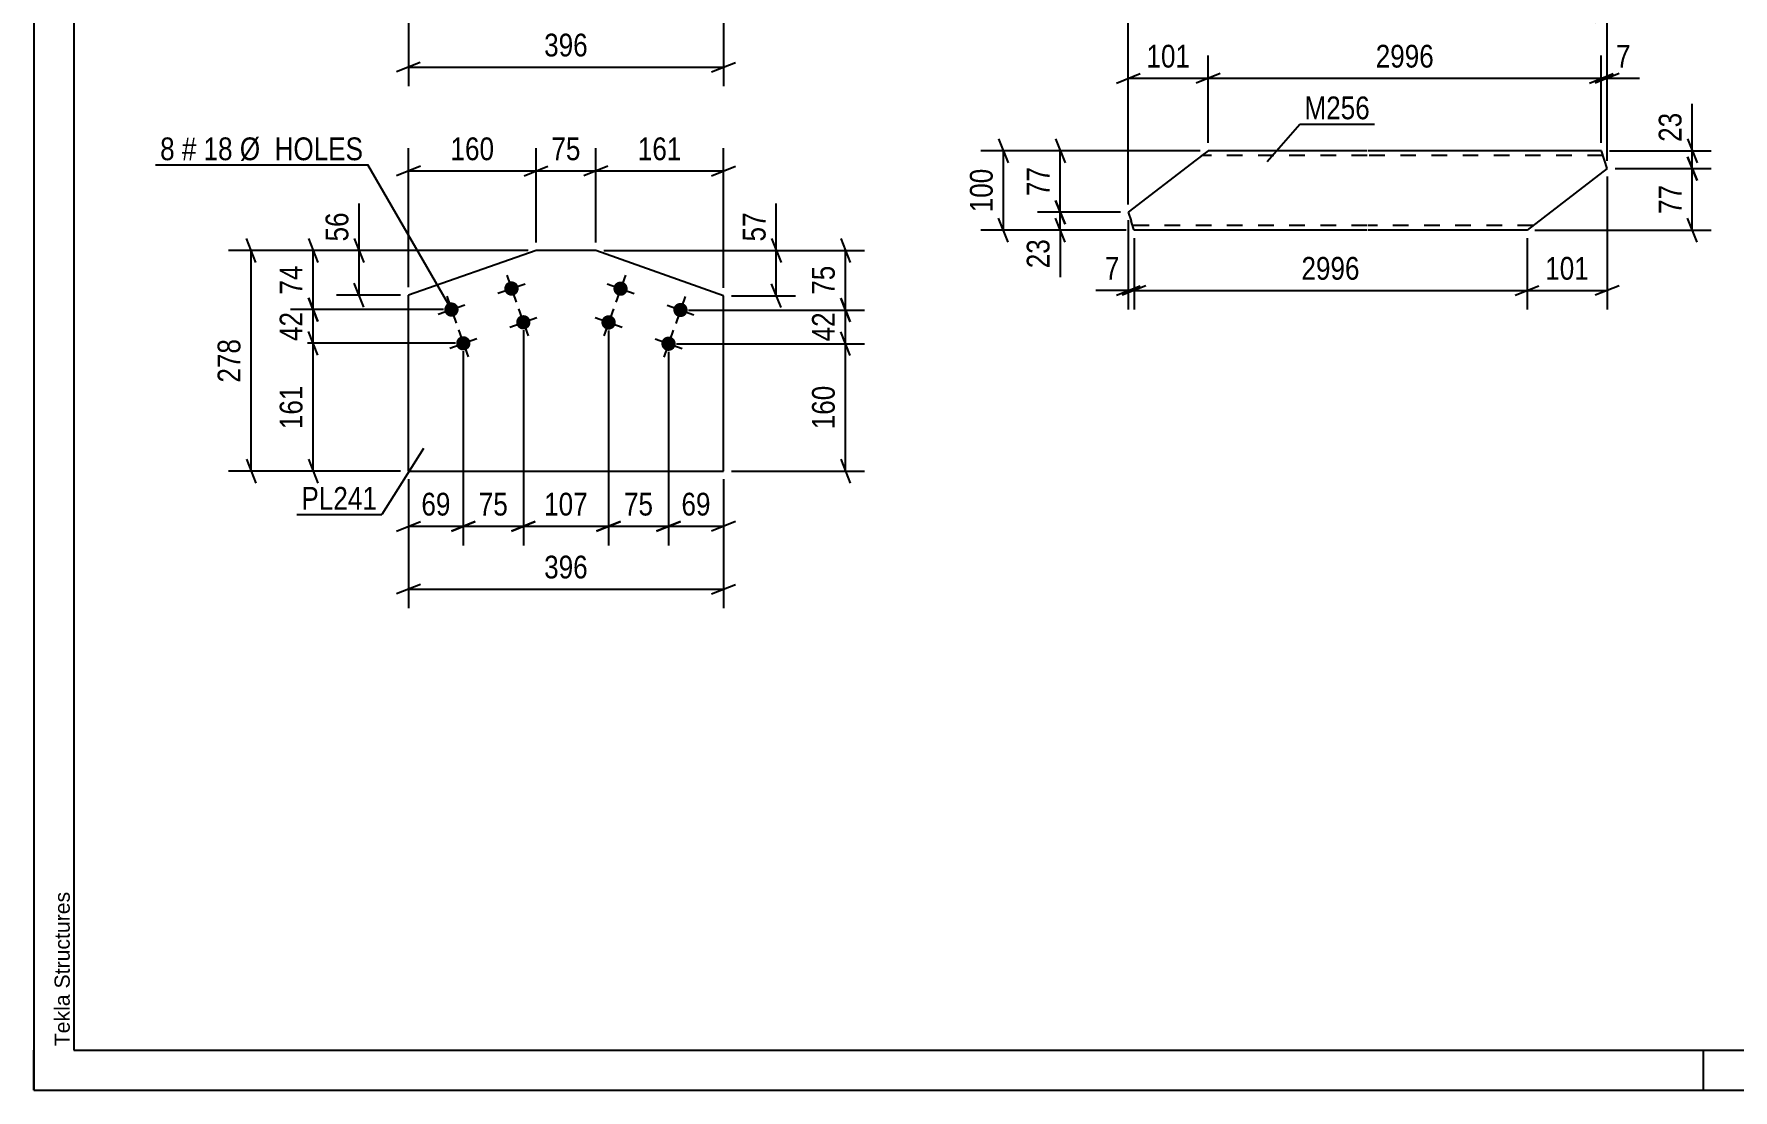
# Model space of a CAD drawing. Header units: millimetres. Extents: x 0 to 420, y 0 to 297.
# Drawn here: x 0 to 213.7, y 0 to 132.8 of the extents above; entities that cross this region are included whole.
import ezdxf

# ---------------------------------------------------------------- set-up
doc = ezdxf.new("R2010")
doc.units = ezdxf.units.MM
doc.linetypes.add('DXK_LINE_DOT2', pattern=[3.9198, 1.9599, -1.9599])
doc.styles.add('Arial', font='ARIAL.TTF', dxfattribs={"height": 0.2})
doc.styles.add('Arial Narrow', font='ARIALN.TTF', dxfattribs={"height": 0.2})

# ---------------------------------------------------------------- blocks, each defined once
blk = doc.blocks.new('Unknown-317913767-1115')
at = {"color": 5, "linetype": 'Continuous'}
for p, q in [((0, 297), (0, 0)), ((5, 292), (5, 5)), ((0, 0), (0, 5)), ((5, 5), (415, 5)), ((210, 0), (210, 5)), ((0, 0), (420, 0))]:
    blk.add_line(p, q, dxfattribs=at)
at = {"color": 174, "linetype": 'Continuous', "style": 'Arial'}
blk.add_text('Tekla Structures', height=1.9102, rotation=90, dxfattribs=at).set_placement((4.5, 5.5))
blk = doc.blocks.new('Part-317913767-1334 - 1318')
at = {"color": 2, "linetype": 'Continuous'}
for p, q in [((147.69, 118.13), (146.14, 116.93)), ((167.69, 118.13), (147.69, 118.13)), ((197.15, 118.13), (167.79, 118.13)), ((197.86, 115.88), (197.15, 118.13)), ((146.14, 116.93), (137.64, 110.39)), ((197.86, 115.88), (187.79, 108.13)), ((137.64, 110.39), (137.98, 109.33)), ((138.25, 108.48), (137.98, 109.33)), ((138.33, 108.22), (138.25, 108.48)), ((138.36, 108.13), (138.33, 108.22)), ((167.69, 108.13), (138.36, 108.13)), ((187.79, 108.13), (167.79, 108.13))]:
    blk.add_line(p, q, dxfattribs=at)
at = {"color": 7, "linetype": 'DXK_LINE_DOT2'}
for p, q in [((147.69, 118.13), (146.73, 117.39)), ((167.69, 117.53), (146.92, 117.53)), ((197.34, 117.53), (167.79, 117.53)), ((138.13, 108.87), (137.98, 109.33)), ((138.25, 108.48), (138.16, 108.77)), ((167.69, 108.73), (138.17, 108.73)), ((188.57, 108.73), (167.79, 108.73))]:
    blk.add_line(p, q, dxfattribs=at)
blk = doc.blocks.new('Bolt-317913767-2567 - 2561')
at = {"linetype": 'Continuous'}
for points in [[(60.91, 101.1, -1), (59.21, 100.5, -1)], [(53.36, 98.45, -1), (51.66, 97.86, -1)], [(62.4, 96.85, -1), (60.7, 96.26, -1)], [(54.85, 94.2, -1), (53.15, 93.61, -1)]]:
    blk.add_hatch(color=1, dxfattribs=at).paths.add_polyline_path(points)
at = {"color": 1, "linetype": 'Continuous'}
for p, q in [((58.36, 100.21), (61.76, 101.4)), ((59.47, 102.5), (60.66, 99.1)), ((50.82, 97.56), (54.21, 98.75)), ((51.92, 99.85), (53.11, 96.45)), ((59.85, 95.96), (63.25, 97.15)), ((60.96, 98.25), (62.15, 94.86)), ((52.3, 93.31), (55.7, 94.5)), ((53.41, 95.61), (54.6, 92.21))]:
    blk.add_line(p, q, dxfattribs=at)
blk = doc.blocks.new('Bolt-317913767-2572 - 2561')
at = {"linetype": 'Continuous'}
for points in [[(74.62, 100.48, -1), (72.93, 101.08, -1)], [(82.16, 97.8, -1), (80.47, 98.4, -1)], [(73.12, 96.23, -1), (71.42, 96.84, -1)], [(80.66, 93.56, -1), (78.96, 94.16, -1)]]:
    blk.add_hatch(color=1, dxfattribs=at).paths.add_polyline_path(points)
at = {"color": 1, "linetype": 'Continuous'}
for p, q in [((72.08, 101.38), (75.47, 100.17)), ((74.38, 102.47), (73.17, 99.08)), ((79.62, 98.7), (83.01, 97.5)), ((81.92, 99.8), (80.71, 96.41)), ((70.57, 97.14), (73.97, 95.93)), ((72.87, 98.23), (71.67, 94.84)), ((78.11, 94.46), (81.51, 93.26)), ((80.41, 95.56), (79.21, 92.16))]:
    blk.add_line(p, q, dxfattribs=at)
blk = doc.blocks.new('Part-317913767-2587 - 2561')
at = {"color": 2, "linetype": 'Continuous'}
for p, q in [((63.15, 105.59), (47.11, 99.97)), ((70.67, 105.59), (63.15, 105.59)), ((86.73, 99.9), (70.67, 105.59)), ((47.11, 77.83), (47.11, 99.97)), ((86.73, 77.83), (86.73, 99.9)), ((47.11, 77.83), (86.73, 77.83))]:
    blk.add_line(p, q, dxfattribs=at)
blk = doc.blocks.new('StraightDimension-317913767-1358 - 1318')
at = {"color": 7, "linetype": 'Continuous'}
for p, q in [((198.86, 115.88), (210.97, 115.88)), ((207.97, 117.38), (209.17, 114.38)), ((208.57, 108.13), (208.57, 115.88)), ((209.17, 106.63), (207.97, 109.63)), ((188.79, 108.13), (210.97, 108.13))]:
    blk.add_line(p, q, dxfattribs=at)
at = {"color": 0}
blk.add_wipeout([(207.82, 114.43), (203.62, 114.43), (203.62, 109.58), (207.82, 109.58)], dxfattribs=at)
at = {"color": 3, "style": 'Arial Narrow'}
blk.add_text('77', height=2.863, rotation=90.0002, dxfattribs=at).set_placement((207.22, 110.18))
blk = doc.blocks.new('StraightDimension-317913767-1337 - 1318')
at = {"color": 7, "linetype": 'Continuous'}
for p, q in [((198.15, 118.13), (210.97, 118.13)), ((207.97, 119.63), (209.17, 116.63)), ((208.57, 115.88), (208.57, 118.13)), ((198.86, 115.88), (210.97, 115.88)), ((209.17, 114.38), (207.97, 117.38))]:
    blk.add_line(p, q, dxfattribs=at)
at = {"color": 0}
blk.add_wipeout([(207.82, 123.51), (203.62, 123.51), (203.62, 118.65), (207.82, 118.65)], dxfattribs=at)
at = {"color": 7, "linetype": 'Continuous'}
blk.add_line((208.57, 118.13), (208.57, 124.04), dxfattribs=at)
blk.add_line((208.57, 118.13), (208.57, 124.04), dxfattribs=at)
at = {"color": 3, "style": 'Arial Narrow'}
blk.add_text('23', height=2.863, rotation=90.0002, dxfattribs=at).set_placement((207.22, 119.25))
blk = doc.blocks.new('StraightDimension-317913767-1401 - 1318')
at = {"color": 7, "linetype": 'Continuous'}
for p, q in [((137.64, 109.39), (137.64, 98.16)), ((138.36, 107.13), (138.36, 98.16)), ((136.14, 99.96), (139.14, 101.16)), ((139.86, 101.16), (136.86, 99.96)), ((137.64, 100.56), (138.36, 100.56))]:
    blk.add_line(p, q, dxfattribs=at)
at = {"color": 0}
blk.add_wipeout([(137.12, 101.31), (137.12, 105.51), (134.09, 105.51), (134.09, 101.31)], dxfattribs=at)
at = {"color": 7, "linetype": 'Continuous'}
blk.add_line((137.64, 100.56), (133.57, 100.56), dxfattribs=at)
blk.add_line((137.64, 100.56), (133.57, 100.56), dxfattribs=at)
at = {"color": 3, "style": 'Arial Narrow'}
blk.add_text('7', height=2.86, dxfattribs=at).set_placement((134.69, 101.91))
blk = doc.blocks.new('StraightDimension-317913767-1419 - 1318')
at = {"color": 7, "linetype": 'Continuous'}
for p, q in [((128.48, 111.89), (129.68, 108.89)), ((136.64, 110.39), (126.23, 110.39)), ((129.68, 106.63), (128.48, 109.63)), ((129.08, 108.13), (129.08, 110.39)), ((137.36, 108.13), (126.23, 108.13))]:
    blk.add_line(p, q, dxfattribs=at)
at = {"color": 0}
blk.add_wipeout([(128.33, 107.6), (124.13, 107.6), (124.13, 102.75), (128.33, 102.75)], dxfattribs=at)
at = {"color": 7, "linetype": 'Continuous'}
blk.add_line((129.08, 108.13), (129.08, 102.22), dxfattribs=at)
blk.add_line((129.08, 108.13), (129.08, 102.22), dxfattribs=at)
at = {"color": 3, "style": 'Arial Narrow'}
blk.add_text('23', height=2.863, rotation=90.0002, dxfattribs=at).set_placement((127.73, 103.35))
blk = doc.blocks.new('StraightDimension-317913767-1371 - 1318')
at = {"color": 7, "linetype": 'Continuous'}
for p, q in [((138.36, 107.13), (138.36, 98.16)), ((187.79, 107.13), (187.79, 98.16)), ((139.86, 101.16), (136.86, 99.96)), ((138.36, 100.56), (187.79, 100.56)), ((186.29, 99.96), (189.29, 101.16))]:
    blk.add_line(p, q, dxfattribs=at)
at = {"color": 0}
blk.add_wipeout([(167.33, 101.31), (167.33, 105.51), (158.82, 105.51), (158.82, 101.31)], dxfattribs=at)
at = {"color": 3, "style": 'Arial Narrow'}
blk.add_text('2996', height=2.863, dxfattribs=at).set_placement((159.42, 101.91))
blk = doc.blocks.new('StraightDimension-317913767-1389 - 1318')
at = {"color": 7, "linetype": 'Continuous'}
for p, q in [((197.86, 114.88), (197.86, 98.16)), ((187.79, 107.13), (187.79, 98.16)), ((186.29, 99.96), (189.29, 101.16)), ((187.79, 100.56), (197.86, 100.56)), ((199.36, 101.16), (196.36, 99.96))]:
    blk.add_line(p, q, dxfattribs=at)
at = {"color": 0}
blk.add_wipeout([(196.17, 101.31), (196.17, 105.51), (189.48, 105.51), (189.48, 101.31)], dxfattribs=at)
at = {"color": 3, "style": 'Arial Narrow'}
blk.add_text('101', height=2.863, dxfattribs=at).set_placement((190.08, 101.91))
blk = doc.blocks.new('StraightDimension-317913767-1443 - 1318')
at = {"color": 7, "linetype": 'Continuous'}
for p, q in [((146.69, 118.13), (126.23, 118.13)), ((128.48, 119.63), (129.68, 116.63)), ((129.08, 110.39), (129.08, 118.13)), ((129.68, 108.89), (128.48, 111.89)), ((136.64, 110.39), (126.23, 110.39))]:
    blk.add_line(p, q, dxfattribs=at)
at = {"color": 0}
blk.add_wipeout([(128.33, 116.69), (124.13, 116.69), (124.13, 111.83), (128.33, 111.83)], dxfattribs=at)
at = {"color": 3, "style": 'Arial Narrow'}
blk.add_text('77', height=2.863, rotation=90.0002, dxfattribs=at).set_placement((127.73, 112.43))
blk = doc.blocks.new('StraightDimension-317913767-1468 - 1318')
at = {"color": 7, "linetype": 'Continuous'}
for p, q in [((146.69, 118.13), (119.08, 118.13)), ((121.33, 119.63), (122.53, 116.63)), ((121.93, 108.13), (121.93, 118.13)), ((122.53, 106.63), (121.33, 109.63)), ((137.36, 108.13), (119.08, 108.13))]:
    blk.add_line(p, q, dxfattribs=at)
at = {"color": 0}
blk.add_wipeout([(121.18, 116.47), (116.98, 116.47), (116.98, 109.79), (121.18, 109.79)], dxfattribs=at)
at = {"color": 3, "style": 'Arial Narrow'}
blk.add_text('100', height=2.863, rotation=90.0002, dxfattribs=at).set_placement((120.58, 110.39))
blk = doc.blocks.new('StraightDimension-317913767-1500 - 1318')
at = {"color": 7, "linetype": 'Continuous'}
for p, q in [((197.13, 119.13), (197.13, 130.09)), ((197.86, 116.88), (197.86, 130.09)), ((195.63, 126.64), (198.63, 127.84)), ((199.36, 127.84), (196.36, 126.64)), ((197.13, 127.24), (197.86, 127.24))]:
    blk.add_line(p, q, dxfattribs=at)
at = {"color": 0}
blk.add_wipeout([(201.41, 127.99), (201.41, 132.19), (198.38, 132.19), (198.38, 127.99)], dxfattribs=at)
at = {"color": 7, "linetype": 'Continuous'}
blk.add_line((197.86, 127.24), (201.94, 127.24), dxfattribs=at)
blk.add_line((197.86, 127.24), (201.94, 127.24), dxfattribs=at)
at = {"color": 3, "style": 'Arial Narrow'}
blk.add_text('7', height=2.86, dxfattribs=at).set_placement((198.98, 128.59))
blk = doc.blocks.new('StraightDimension-317913767-1523 - 1318')
at = {"color": 7, "linetype": 'Continuous'}
for p, q in [((147.69, 119.13), (147.69, 130.09)), ((197.13, 119.13), (197.13, 130.09)), ((149.19, 127.84), (146.19, 126.64)), ((147.69, 127.24), (197.13, 127.24)), ((195.63, 126.64), (198.63, 127.84))]:
    blk.add_line(p, q, dxfattribs=at)
at = {"color": 0}
blk.add_wipeout([(176.67, 127.99), (176.67, 132.19), (168.16, 132.19), (168.16, 127.99)], dxfattribs=at)
at = {"color": 3, "style": 'Arial Narrow'}
blk.add_text('2996', height=2.863, dxfattribs=at).set_placement((168.76, 128.59))
blk = doc.blocks.new('StraightDimension-317913767-1547 - 1318')
at = {"color": 7, "linetype": 'Continuous'}
for p, q in [((137.64, 111.39), (137.64, 130.09)), ((147.69, 119.13), (147.69, 130.09)), ((136.14, 126.64), (139.14, 127.84)), ((137.64, 127.24), (147.69, 127.24)), ((149.19, 127.84), (146.19, 126.64))]:
    blk.add_line(p, q, dxfattribs=at)
at = {"color": 0}
blk.add_wipeout([(146.01, 127.99), (146.01, 132.19), (139.33, 132.19), (139.33, 127.99)], dxfattribs=at)
at = {"color": 3, "style": 'Arial Narrow'}
blk.add_text('101', height=2.863, dxfattribs=at).set_placement((139.93, 128.59))
blk = doc.blocks.new('StraightDimension-317913767-1565 - 1318')
at = {"color": 7, "linetype": 'Continuous'}
for p, q in [((137.64, 111.39), (137.64, 137.74)), ((197.86, 116.88), (197.86, 137.74)), ((139.14, 135.49), (136.14, 134.29)), ((137.64, 134.89), (197.86, 134.89)), ((196.36, 134.29), (199.36, 135.49))]:
    blk.add_line(p, q, dxfattribs=at)
at = {"color": 0}
blk.add_wipeout([(172.01, 135.64), (172.01, 139.84), (163.5, 139.84), (163.5, 135.64)], dxfattribs=at)
at = {"color": 3, "style": 'Arial Narrow'}
blk.add_text('3104', height=2.863, dxfattribs=at).set_placement((164.1, 136.24))
blk = doc.blocks.new('StraightDimension-317913767-2359 - 2230')
at = {"color": 7, "linetype": 'Continuous'}
for p, q in [((47.09, 142.44), (47.09, 126.24)), ((86.73, 142.44), (86.73, 126.24)), ((48.59, 129.24), (45.59, 128.04)), ((47.09, 128.64), (86.73, 128.64)), ((85.23, 128.04), (88.23, 129.24))]:
    blk.add_line(p, q, dxfattribs=at)
at = {"color": 0}
blk.add_wipeout([(70.25, 129.39), (70.25, 133.59), (63.57, 133.59), (63.57, 129.39)], dxfattribs=at)
at = {"color": 3, "style": 'Arial Narrow'}
blk.add_text('396', height=2.863, dxfattribs=at).set_placement((64.17, 129.99))
blk = doc.blocks.new('StraightDimension-317913767-2653 - 2561')
at = {"color": 7, "linetype": 'Continuous'}
for p, q in [((40.29, 107.09), (41.49, 104.09)), ((62.15, 105.59), (38.04, 105.59)), ((40.89, 99.97), (40.89, 105.59)), ((41.49, 98.47), (40.29, 101.47)), ((46.11, 99.97), (38.04, 99.97))]:
    blk.add_line(p, q, dxfattribs=at)
at = {"color": 0}
blk.add_wipeout([(40.14, 110.97), (35.94, 110.97), (35.94, 106.12), (40.14, 106.12)], dxfattribs=at)
at = {"color": 7, "linetype": 'Continuous'}
blk.add_line((40.89, 105.59), (40.89, 111.5), dxfattribs=at)
blk.add_line((40.89, 105.59), (40.89, 111.5), dxfattribs=at)
at = {"color": 3, "style": 'Arial Narrow'}
blk.add_text('56', height=2.863, rotation=90.0002, dxfattribs=at).set_placement((39.54, 106.72))
blk = doc.blocks.new('StraightDimension-317913767-2589 - 2561')
at = {"color": 7, "linetype": 'Continuous'}
for p, q in [((27.91, 104.09), (26.71, 107.09)), ((62.15, 105.59), (24.46, 105.59)), ((27.31, 77.83), (27.31, 105.59)), ((26.71, 79.33), (27.91, 76.33)), ((46.11, 77.83), (24.46, 77.83))]:
    blk.add_line(p, q, dxfattribs=at)
at = {"color": 0}
blk.add_wipeout([(26.56, 95.05), (22.36, 95.05), (22.36, 88.37), (26.56, 88.37)], dxfattribs=at)
at = {"color": 3, "style": 'Arial Narrow'}
blk.add_text('278', height=2.863, rotation=90.0002, dxfattribs=at).set_placement((25.96, 88.97))
blk = doc.blocks.new('StraightDimension-317913767-2604 - 2561')
at = {"color": 7, "linetype": 'Continuous'}
for p, q in [((101.47, 99.6), (102.67, 96.6)), ((82.31, 98.1), (104.47, 98.1)), ((102.07, 93.86), (102.07, 98.1)), ((102.67, 92.36), (101.47, 95.36)), ((80.81, 93.86), (104.47, 93.86))]:
    blk.add_line(p, q, dxfattribs=at)
at = {"color": 0}
blk.add_wipeout([(101.32, 98.41), (97.12, 98.41), (97.12, 93.55), (101.32, 93.55)], dxfattribs=at)
at = {"color": 3, "style": 'Arial Narrow'}
blk.add_text('42', height=2.863, rotation=90.0002, dxfattribs=at).set_placement((100.72, 94.15))
blk = doc.blocks.new('StraightDimension-317913767-2662 - 2561')
at = {"color": 7, "linetype": 'Continuous'}
for p, q in [((47.11, 76.83), (47.11, 60.59)), ((86.73, 76.83), (86.73, 60.59)), ((48.61, 63.59), (45.61, 62.39)), ((47.11, 62.99), (86.73, 62.99)), ((85.23, 62.39), (88.23, 63.59))]:
    blk.add_line(p, q, dxfattribs=at)
at = {"color": 0}
blk.add_wipeout([(70.26, 63.74), (70.26, 67.94), (63.57, 67.94), (63.57, 63.74)], dxfattribs=at)
at = {"color": 3, "style": 'Arial Narrow'}
blk.add_text('396', height=2.863, dxfattribs=at).set_placement((64.17, 64.34))
blk = doc.blocks.new('StraightDimension-317913767-2598 - 2561')
at = {"color": 7, "linetype": 'Continuous'}
for p, q in [((102.67, 92.36), (101.47, 95.36)), ((80.81, 93.86), (104.47, 93.86)), ((102.07, 77.83), (102.07, 93.86)), ((101.47, 79.33), (102.67, 76.33)), ((87.73, 77.83), (104.47, 77.83))]:
    blk.add_line(p, q, dxfattribs=at)
at = {"color": 0}
blk.add_wipeout([(101.32, 89.19), (97.12, 89.19), (97.12, 82.5), (101.32, 82.5)], dxfattribs=at)
at = {"color": 3, "style": 'Arial Narrow'}
blk.add_text('160', height=2.863, rotation=90.0002, dxfattribs=at).set_placement((100.72, 83.1))
blk = doc.blocks.new('StraightDimension-317913767-2612 - 2561')
at = {"color": 7, "linetype": 'Continuous'}
for p, q in [((101.47, 107.09), (102.67, 104.09)), ((71.67, 105.59), (104.47, 105.59)), ((102.07, 98.1), (102.07, 105.59)), ((102.67, 96.6), (101.47, 99.6)), ((82.31, 98.1), (104.47, 98.1))]:
    blk.add_line(p, q, dxfattribs=at)
at = {"color": 0}
blk.add_wipeout([(101.32, 104.28), (97.12, 104.28), (97.12, 99.42), (101.32, 99.42)], dxfattribs=at)
at = {"color": 3, "style": 'Arial Narrow'}
blk.add_text('75', height=2.863, rotation=90.0002, dxfattribs=at).set_placement((100.72, 100.02))
blk = doc.blocks.new('StraightDimension-317913767-2621 - 2561')
at = {"color": 7, "linetype": 'Continuous'}
for p, q in [((35.72, 92.41), (34.52, 95.41)), ((53, 93.91), (32.27, 93.91)), ((35.12, 77.83), (35.12, 93.91)), ((34.52, 79.33), (35.72, 76.33)), ((46.11, 77.83), (32.27, 77.83))]:
    blk.add_line(p, q, dxfattribs=at)
at = {"color": 0}
blk.add_wipeout([(34.37, 89.21), (30.17, 89.21), (30.17, 82.52), (34.37, 82.52)], dxfattribs=at)
at = {"color": 3, "style": 'Arial Narrow'}
blk.add_text('161', height=2.863, rotation=90.0002, dxfattribs=at).set_placement((33.77, 83.12))
blk = doc.blocks.new('StraightDimension-317913767-2627 - 2561')
at = {"color": 7, "linetype": 'Continuous'}
for p, q in [((34.52, 99.65), (35.72, 96.65)), ((51.51, 98.15), (32.27, 98.15)), ((35.12, 93.91), (35.12, 98.15)), ((35.72, 92.41), (34.52, 95.41)), ((53, 93.91), (32.27, 93.91))]:
    blk.add_line(p, q, dxfattribs=at)
at = {"color": 0}
blk.add_wipeout([(34.37, 98.46), (30.17, 98.46), (30.17, 93.6), (34.37, 93.6)], dxfattribs=at)
at = {"color": 3, "style": 'Arial Narrow'}
blk.add_text('42', height=2.863, rotation=90.0002, dxfattribs=at).set_placement((33.77, 94.2))
blk = doc.blocks.new('StraightDimension-317913767-2635 - 2561')
at = {"color": 7, "linetype": 'Continuous'}
for p, q in [((34.52, 107.09), (35.72, 104.09)), ((62.15, 105.59), (32.27, 105.59)), ((35.12, 98.15), (35.12, 105.59)), ((35.72, 96.65), (34.52, 99.65)), ((51.51, 98.15), (32.27, 98.15))]:
    blk.add_line(p, q, dxfattribs=at)
at = {"color": 0}
blk.add_wipeout([(34.37, 104.3), (30.17, 104.3), (30.17, 99.44), (34.37, 99.44)], dxfattribs=at)
at = {"color": 3, "style": 'Arial Narrow'}
blk.add_text('74', height=2.863, rotation=90.0002, dxfattribs=at).set_placement((33.77, 100.04))
blk = doc.blocks.new('StraightDimension-317913767-2644 - 2561')
at = {"color": 7, "linetype": 'Continuous'}
for p, q in [((92.77, 107.09), (93.97, 104.09)), ((71.67, 105.59), (95.77, 105.59)), ((93.37, 99.9), (93.37, 105.59)), ((93.97, 98.4), (92.77, 101.4)), ((87.73, 99.9), (95.77, 99.9))]:
    blk.add_line(p, q, dxfattribs=at)
at = {"color": 0}
blk.add_wipeout([(92.62, 110.97), (88.42, 110.97), (88.42, 106.12), (92.62, 106.12)], dxfattribs=at)
at = {"color": 7, "linetype": 'Continuous'}
blk.add_line((93.37, 105.59), (93.37, 111.5), dxfattribs=at)
blk.add_line((93.37, 105.59), (93.37, 111.5), dxfattribs=at)
at = {"color": 3, "style": 'Arial Narrow'}
blk.add_text('57', height=2.863, rotation=90.0002, dxfattribs=at).set_placement((92.02, 106.72))
blk = doc.blocks.new('StraightDimension-317913767-2667 - 2561')
at = {"color": 7, "linetype": 'Continuous'}
for p, q in [((70.67, 106.59), (70.67, 118.44)), ((86.73, 100.9), (86.73, 118.44)), ((72.17, 116.19), (69.17, 114.99)), ((70.67, 115.59), (86.73, 115.59)), ((85.23, 114.99), (88.23, 116.19))]:
    blk.add_line(p, q, dxfattribs=at)
at = {"color": 0}
blk.add_wipeout([(82.04, 116.34), (82.04, 120.54), (75.35, 120.54), (75.35, 116.34)], dxfattribs=at)
at = {"color": 3, "style": 'Arial Narrow'}
blk.add_text('161', height=2.863, dxfattribs=at).set_placement((75.95, 116.94))
blk = doc.blocks.new('StraightDimension-317913767-2677 - 2561')
at = {"color": 7, "linetype": 'Continuous'}
for p, q in [((63.15, 106.59), (63.15, 118.44)), ((70.67, 106.59), (70.67, 118.44)), ((61.65, 114.99), (64.65, 116.19)), ((63.15, 115.59), (70.67, 115.59)), ((72.17, 116.19), (69.17, 114.99))]:
    blk.add_line(p, q, dxfattribs=at)
at = {"color": 0}
blk.add_wipeout([(69.34, 116.34), (69.34, 120.54), (64.48, 120.54), (64.48, 116.34)], dxfattribs=at)
at = {"color": 3, "style": 'Arial Narrow'}
blk.add_text('75', height=2.863, dxfattribs=at).set_placement((65.08, 116.94))
blk = doc.blocks.new('StraightDimension-317913767-2687 - 2561')
at = {"color": 7, "linetype": 'Continuous'}
for p, q in [((47.11, 100.97), (47.11, 118.44)), ((63.15, 106.59), (63.15, 118.44)), ((48.61, 116.19), (45.61, 114.99)), ((47.11, 115.59), (63.15, 115.59)), ((61.65, 114.99), (64.65, 116.19))]:
    blk.add_line(p, q, dxfattribs=at)
at = {"color": 0}
blk.add_wipeout([(58.47, 116.34), (58.47, 120.54), (51.79, 120.54), (51.79, 116.34)], dxfattribs=at)
at = {"color": 3, "style": 'Arial Narrow'}
blk.add_text('160', height=2.863, dxfattribs=at).set_placement((52.39, 116.94))
blk = doc.blocks.new('StraightDimension-317913767-2698 - 2561')
at = {"color": 7, "linetype": 'Continuous'}
for p, q in [((79.81, 92.86), (79.81, 68.5)), ((86.73, 76.83), (86.73, 68.5)), ((78.31, 70.3), (81.31, 71.5)), ((79.81, 70.9), (86.73, 70.9)), ((88.23, 71.5), (85.23, 70.3))]:
    blk.add_line(p, q, dxfattribs=at)
at = {"color": 0}
blk.add_wipeout([(85.7, 71.65), (85.7, 75.85), (80.84, 75.85), (80.84, 71.65)], dxfattribs=at)
at = {"color": 3, "style": 'Arial Narrow'}
blk.add_text('69', height=2.863, dxfattribs=at).set_placement((81.44, 72.25))
blk = doc.blocks.new('StraightDimension-317913767-2704 - 2561')
at = {"color": 7, "linetype": 'Continuous'}
for p, q in [((72.27, 95.54), (72.27, 68.5)), ((79.81, 92.86), (79.81, 68.5)), ((70.77, 70.3), (73.77, 71.5)), ((72.27, 70.9), (79.81, 70.9)), ((81.31, 71.5), (78.31, 70.3))]:
    blk.add_line(p, q, dxfattribs=at)
at = {"color": 0}
blk.add_wipeout([(78.47, 71.65), (78.47, 75.85), (73.61, 75.85), (73.61, 71.65)], dxfattribs=at)
at = {"color": 3, "style": 'Arial Narrow'}
blk.add_text('75', height=2.863, dxfattribs=at).set_placement((74.21, 72.25))
blk = doc.blocks.new('StraightDimension-317913767-2712 - 2561')
at = {"color": 7, "linetype": 'Continuous'}
for p, q in [((61.55, 95.55), (61.55, 68.5)), ((72.27, 95.54), (72.27, 68.5)), ((60.05, 70.3), (63.05, 71.5)), ((61.55, 70.9), (72.27, 70.9)), ((73.77, 71.5), (70.77, 70.3))]:
    blk.add_line(p, q, dxfattribs=at)
at = {"color": 0}
blk.add_wipeout([(70.25, 71.65), (70.25, 75.85), (63.57, 75.85), (63.57, 71.65)], dxfattribs=at)
at = {"color": 3, "style": 'Arial Narrow'}
blk.add_text('107', height=2.863, dxfattribs=at).set_placement((64.17, 72.25))
blk = doc.blocks.new('StraightDimension-317913767-2720 - 2561')
at = {"color": 7, "linetype": 'Continuous'}
for p, q in [((61.55, 95.55), (61.55, 68.5)), ((54, 92.91), (54, 68.5)), ((52.5, 70.3), (55.5, 71.5)), ((54, 70.9), (61.55, 70.9)), ((63.05, 71.5), (60.05, 70.3))]:
    blk.add_line(p, q, dxfattribs=at)
at = {"color": 0}
blk.add_wipeout([(60.21, 71.65), (60.21, 75.85), (55.35, 75.85), (55.35, 71.65)], dxfattribs=at)
at = {"color": 3, "style": 'Arial Narrow'}
blk.add_text('75', height=2.863, dxfattribs=at).set_placement((55.95, 72.25))
blk = doc.blocks.new('StraightDimension-317913767-2728 - 2561')
at = {"color": 7, "linetype": 'Continuous'}
for p, q in [((54, 92.91), (54, 68.5)), ((47.11, 76.83), (47.11, 68.5)), ((45.61, 70.3), (48.61, 71.5)), ((47.11, 70.9), (54, 70.9)), ((55.5, 71.5), (52.5, 70.3))]:
    blk.add_line(p, q, dxfattribs=at)
at = {"color": 0}
blk.add_wipeout([(52.98, 71.65), (52.98, 75.85), (48.13, 75.85), (48.13, 71.65)], dxfattribs=at)
at = {"color": 3, "style": 'Arial Narrow'}
blk.add_text('69', height=2.863, dxfattribs=at).set_placement((48.73, 72.25))
blk = doc.blocks.new('Mark-317913767-1330 - 1318')
at = {"color": 0}
blk.add_wipeout([(168.02, 122.09), (168.02, 125.09), (159.8, 125.09), (159.8, 122.09)], dxfattribs=at)
blk.add_wipeout([(168.02, 122.09), (168.02, 125.09), (159.8, 125.09), (159.8, 122.09)], dxfattribs=at)
at = {"color": 30, "linetype": 'Continuous'}
for p, q in [((155.09, 116.76), (159.2, 121.49)), ((159.2, 121.49), (168.62, 121.49))]:
    blk.add_line(p, q, dxfattribs=at)
at = {"color": 3, "style": 'Arial Narrow'}
blk.add_text('M256', height=2.863, dxfattribs=at).set_placement((159.8, 122.09))
blk = doc.blocks.new('Mark-317913767-2583 - 2561')
at = {"color": 0}
blk.add_wipeout([(43.14, 72.98), (43.14, 75.98), (33.64, 75.98), (33.64, 72.98)], dxfattribs=at)
blk.add_wipeout([(43.14, 72.98), (43.14, 75.98), (33.64, 75.98), (33.64, 72.98)], dxfattribs=at)
at = {"color": 30, "linetype": 'Continuous'}
for p in [(48.99, 80.7), (33.04, 72.38)]:
    blk.add_line(p, (43.74, 72.38), dxfattribs=at)
at = {"color": 3, "style": 'Arial Narrow'}
blk.add_text('PL241', height=2.863, dxfattribs=at).set_placement((33.64, 72.98))
blk = doc.blocks.new('MarkSet-317913767-2734 - 2561')
at = {"color": 0}
blk.add_wipeout([(17.7, 116.94), (17.7, 119.94), (15.87, 119.94), (15.87, 116.94)], dxfattribs=at)
blk.add_wipeout([(17.7, 116.94), (17.7, 119.94), (15.87, 119.94), (15.87, 116.94)], dxfattribs=at)
blk.add_wipeout([(20.43, 116.94), (20.43, 119.94), (18.6, 119.94), (18.6, 116.94)], dxfattribs=at)
blk.add_wipeout([(20.43, 116.94), (20.43, 119.94), (18.6, 119.94), (18.6, 116.94)], dxfattribs=at)
at = {"color": 3, "style": 'Arial Narrow'}
blk.add_text('8', height=2.86, dxfattribs=at).set_placement((15.87, 116.94))
at = {"color": 0}
blk.add_wipeout([(24.99, 116.94), (24.99, 119.94), (21.33, 119.94), (21.33, 116.94)], dxfattribs=at)
blk.add_wipeout([(24.99, 116.94), (24.99, 119.94), (21.33, 119.94), (21.33, 116.94)], dxfattribs=at)
at = {"color": 3, "style": 'Arial Narrow'}
blk.add_text('#', height=2.86, dxfattribs=at).set_placement((18.6, 116.94))
at = {"color": 0}
blk.add_wipeout([(41.41, 116.94), (41.41, 119.94), (25.89, 119.94), (25.89, 116.94)], dxfattribs=at)
blk.add_wipeout([(41.41, 116.94), (41.41, 119.94), (25.89, 119.94), (25.89, 116.94)], dxfattribs=at)
at = {"color": 7, "linetype": 'Continuous'}
for p in [(15.27, 116.34), (52.51, 98.15)]:
    blk.add_line(p, (42.01, 116.34), dxfattribs=at)
at = {"color": 3, "style": 'Arial Narrow'}
for s, p in [('18', (21.33, 116.94)), ('Ø  HOLES', (25.89, 116.94))]:
    blk.add_text(s, height=2.863, dxfattribs=at).set_placement(p)

msp = doc.modelspace()

# ---------------------------------------------------------------- block references
for name in ['Unknown-317913767-1115', 'Part-317913767-1334 - 1318', 'Part-317913767-2587 - 2561', 'Bolt-317913767-2567 - 2561', 'Bolt-317913767-2572 - 2561']:
    msp.add_blockref(name, (0, 0))

# ---------------------------------------------------------------- next in the draw order: block references
for name in ['StraightDimension-317913767-2359 - 2230', 'StraightDimension-317913767-1358 - 1318', 'StraightDimension-317913767-2653 - 2561', 'StraightDimension-317913767-1401 - 1318', 'StraightDimension-317913767-2604 - 2561']:
    msp.add_blockref(name, (0, 0))

# ---------------------------------------------------------------- next in the draw order: block references
for name in ['StraightDimension-317913767-1337 - 1318', 'StraightDimension-317913767-1419 - 1318', 'StraightDimension-317913767-2589 - 2561', 'StraightDimension-317913767-2612 - 2561']:
    msp.add_blockref(name, (0, 0))

# ---------------------------------------------------------------- next in the draw order: block references
for name in ['StraightDimension-317913767-1500 - 1318', 'StraightDimension-317913767-1443 - 1318', 'StraightDimension-317913767-2644 - 2561', 'StraightDimension-317913767-1371 - 1318', 'StraightDimension-317913767-2662 - 2561']:
    msp.add_blockref(name, (0, 0))

# ---------------------------------------------------------------- next in the draw order: block references
for name in ['StraightDimension-317913767-2667 - 2561', 'StraightDimension-317913767-1468 - 1318', 'StraightDimension-317913767-1389 - 1318', 'StraightDimension-317913767-2621 - 2561', 'StraightDimension-317913767-2598 - 2561']:
    msp.add_blockref(name, (0, 0))

# ---------------------------------------------------------------- next in the draw order: block references
for name in ['StraightDimension-317913767-1523 - 1318', 'StraightDimension-317913767-2627 - 2561', 'StraightDimension-317913767-2698 - 2561']:
    msp.add_blockref(name, (0, 0))

# ---------------------------------------------------------------- next in the draw order: block references
for name in ['StraightDimension-317913767-1547 - 1318', 'StraightDimension-317913767-2635 - 2561', 'StraightDimension-317913767-2704 - 2561']:
    msp.add_blockref(name, (0, 0))

# ---------------------------------------------------------------- next in the draw order: block references
for name in ['StraightDimension-317913767-1565 - 1318', 'StraightDimension-317913767-2677 - 2561', 'StraightDimension-317913767-2712 - 2561']:
    msp.add_blockref(name, (0, 0))

# ---------------------------------------------------------------- next in the draw order: block references
for name in ['Mark-317913767-1330 - 1318', 'StraightDimension-317913767-2687 - 2561', 'StraightDimension-317913767-2720 - 2561']:
    msp.add_blockref(name, (0, 0))

# ---------------------------------------------------------------- next in the draw order: block references
for name in ['MarkSet-317913767-2734 - 2561', 'StraightDimension-317913767-2728 - 2561']:
    msp.add_blockref(name, (0, 0))

# ---------------------------------------------------------------- next in the draw order: block references
msp.add_blockref('Mark-317913767-2583 - 2561', (0, 0))

doc.saveas('drawing.dxf')
